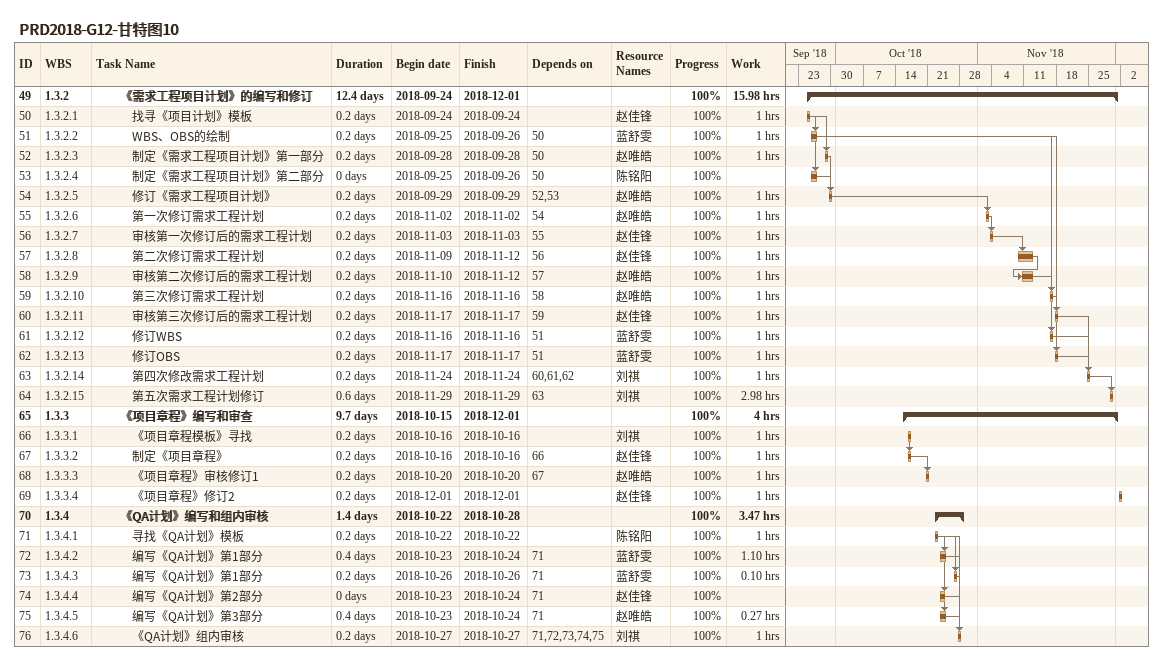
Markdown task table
PRD2018-G12-甘特图10

| ID | WBS | Task | Duration | Start | Finish | Predecessors | Resources | % complete | Work (h) |
|---|---|---|---|---|---|---|---|---|---|
| 49 | 1.3.2 | **《需求工程项目计划》的编写和修订** | 12.4d | 2018-09-24 | 2018-12-01 |  |  | 100 | 15.98 |
| 50 | 1.3.2.1 | 找寻《项目计划》模板 | 0.2d | 2018-09-24 | 2018-09-24 |  | 赵佳锋 | 100 | 1 |
| 51 | 1.3.2.2 | WBS、OBS的绘制 | 0.2d | 2018-09-25 | 2018-09-26 | 50 | 蓝舒雯 | 100 | 1 |
| 52 | 1.3.2.3 | 制定《需求工程项目计划》第一部分 | 0.2d | 2018-09-28 | 2018-09-28 | 50 | 赵唯皓 | 100 | 1 |
| 53 | 1.3.2.4 | 制定《需求工程项目计划》第二部分 | 0d | 2018-09-25 | 2018-09-26 | 50 | 陈铭阳 | 100 |  |
| 54 | 1.3.2.5 | 修订《需求工程项目计划》 | 0.2d | 2018-09-29 | 2018-09-29 | 52, 53 | 赵唯皓 | 100 | 1 |
| 55 | 1.3.2.6 | 第一次修订需求工程计划 | 0.2d | 2018-11-02 | 2018-11-02 | 54 | 赵唯皓 | 100 | 1 |
| 56 | 1.3.2.7 | 审核第一次修订后的需求工程计划 | 0.2d | 2018-11-03 | 2018-11-03 | 55 | 赵佳锋 | 100 | 1 |
| 57 | 1.3.2.8 | 第二次修订需求工程计划 | 0.2d | 2018-11-09 | 2018-11-12 | 56 | 赵佳锋 | 100 | 1 |
| 58 | 1.3.2.9 | 审核第二次修订后的需求工程计划 | 0.2d | 2018-11-10 | 2018-11-12 | 57 | 赵唯皓 | 100 | 1 |
| 59 | 1.3.2.10 | 第三次修订需求工程计划 | 0.2d | 2018-11-16 | 2018-11-16 | 58 | 赵唯皓 | 100 | 1 |
| 60 | 1.3.2.11 | 审核第三次修订后的需求工程计划 | 0.2d | 2018-11-17 | 2018-11-17 | 59 | 赵佳锋 | 100 | 1 |
| 61 | 1.3.2.12 | 修订WBS | 0.2d | 2018-11-16 | 2018-11-16 | 51 | 蓝舒雯 | 100 | 1 |
| 62 | 1.3.2.13 | 修订OBS | 0.2d | 2018-11-17 | 2018-11-17 | 51 | 蓝舒雯 | 100 | 1 |
| 63 | 1.3.2.14 | 第四次修改需求工程计划 | 0.2d | 2018-11-24 | 2018-11-24 | 60, 61, 62 | 刘祺 | 100 | 1 |
| 64 | 1.3.2.15 | 第五次需求工程计划修订 | 0.6d | 2018-11-29 | 2018-11-29 | 63 | 刘祺 | 100 | 2.98 |
| 65 | 1.3.3 | **《项目章程》编写和审查** | 9.7d | 2018-10-15 | 2018-12-01 |  |  | 100 | 4 |
| 66 | 1.3.3.1 | 《项目章程模板》寻找 | 0.2d | 2018-10-16 | 2018-10-16 |  | 刘祺 | 100 | 1 |
| 67 | 1.3.3.2 | 制定《项目章程》 | 0.2d | 2018-10-16 | 2018-10-16 | 66 | 赵佳锋 | 100 | 1 |
| 68 | 1.3.3.3 | 《项目章程》审核修订1 | 0.2d | 2018-10-20 | 2018-10-20 | 67 | 赵唯皓 | 100 | 1 |
| 69 | 1.3.3.4 | 《项目章程》修订2 | 0.2d | 2018-12-01 | 2018-12-01 |  | 赵佳锋 | 100 | 1 |
| 70 | 1.3.4 | **《QA计划》编写和组内审核** | 1.4d | 2018-10-22 | 2018-10-28 |  |  | 100 | 3.47 |
| 71 | 1.3.4.1 | 寻找《QA计划》模板 | 0.2d | 2018-10-22 | 2018-10-22 |  | 陈铭阳 | 100 | 1 |
| 72 | 1.3.4.2 | 编写《QA计划》第1部分 | 0.4d | 2018-10-23 | 2018-10-24 | 71 | 蓝舒雯 | 100 | 1.10 |
| 73 | 1.3.4.3 | 编写《QA计划》第1部分 | 0.2d | 2018-10-26 | 2018-10-26 | 71 | 蓝舒雯 | 100 | 0.10 |
| 74 | 1.3.4.4 | 编写《QA计划》第2部分 | 0d | 2018-10-23 | 2018-10-24 | 71 | 赵佳锋 | 100 |  |
| 75 | 1.3.4.5 | 编写《QA计划》第3部分 | 0.4d | 2018-10-23 | 2018-10-24 | 71 | 赵唯皓 | 100 | 0.27 |
| 76 | 1.3.4.6 | 《QA计划》组内审核 | 0.2d | 2018-10-27 | 2018-10-27 | 71, 72, 73, 74, 75 | 刘祺 | 100 | 1 |
